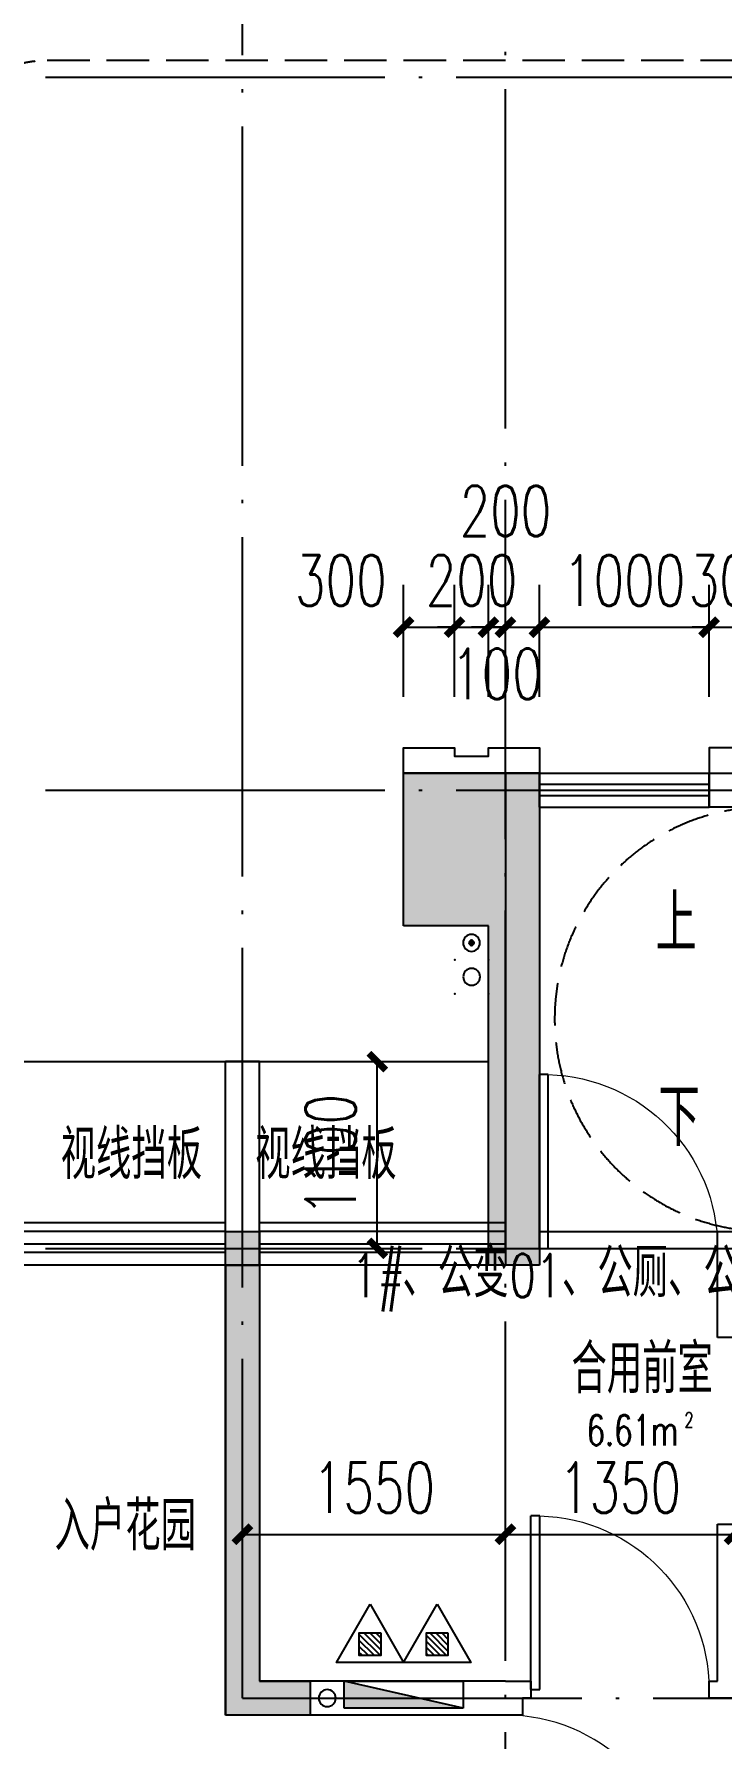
# Model space of a CAD drawing. Extents: x 41972 to 370663, y -1070170 to -56660.
# Drawn here: x 248569 to 252623, y -125077 to -115033 of the extents above; entities that cross this region are included whole.
import ezdxf

# ---------------------------------------------------------------- set-up
doc = ezdxf.new("R2010")
doc.units = 0
doc.header["$LTSCALE"] = 1000
doc.header["$MEASUREMENT"] = 0
for name, pattern in [('DOTE', [2.42, 2, -0.2, 0.02, -0.2]), ('hxt-bzc$0$DASH', [0.35, 0.25, -0.1]), ('loutai2-osc$0$DASH', [0.35, 0.25, -0.1])]:
    doc.linetypes.add(name, pattern=pattern)
doc.layers.get('Defpoints').update_dxf_attribs({"color": 250})
for name, color, linetype in [('110-bz$0$A-栏杆、扶手', 163, 'Continuous'), ('A-AXIS_轴号', 3, 'Continuous'), ('A-COLUMN_结构柱', 4, 'Continuous'), ('A-DOTE_轴线', 215, 'DOTE'), ('A-METAL_金属构件', 137, 'Continuous'), ('A-PUB_DIM_细部尺寸', 64, 'Continuous'), ('A-PUB_HATCH_柱填充', 9, 'Continuous'), ('A-WALL-墙', 4, 'Continuous'), ('A-看线（阳台、空调板、线脚、雨棚等）', 11, 'Continuous'), ('A-立管', 6, 'Continuous'), ('EQUIP_灭火器', 7, 'Continuous'), ('hxt-bzc$0$A-STAIR-楼电梯、坡、阶', 2, 'Continuous'), ('hxt-bzc$0$A-WALL-墙', 4, 'Continuous'), ('hxt-bzc$0$A-WINDOW-门窗', 2, 'Continuous'), ('hxt-bzc$0$A-房间名称', 31, 'Continuous'), ('hxt-bzc$0$A-文字', 7, 'Continuous'), ('hxt-bzc$0$A-栏杆、扶手', 163, 'Continuous'), ('hxt-bzc$0$A-看线（阳台、空调板、线脚、雨棚等）', 11, 'Continuous'), ('hxt-bzc$0$DIM_SYMB', 3, 'Continuous'), ('hxt-bzc$0$EQUIP_消火栓', 7, 'Continuous'), ('hxt-bzc$0$VPIPE-消防', 1, 'hxt-bzc$0$TG_X'), ('HXwz$0$A-房间名称', 31, 'Continuous'), ('loutai2-osc$0$A-WALL-墙', 4, 'Continuous'), ('loutai2-osc$0$A-房间名称', 31, 'Continuous'), ('loutai2-osc$0$A-投影线', 5, 'loutai2-osc$0$DASH'), ('loutai2-osc$0$A-看线（阳台、空调板、线脚、雨棚等）', 11, 'Continuous'), ('SG-BZC$0$A-立管', 6, 'Continuous'), ('WALL', 9, 'Continuous')]:
    doc.layers.add(name, color=color, linetype=linetype)
doc.styles.add('_TCH_DIM_T3', font='SIMPLEX', dxfattribs={"width": 0.705882, "bigfont": 'GBCBIG.shx'})
doc.styles.add('hxt-bzc$0$_TCH_DIM', font='SIMPLEX', dxfattribs={"bigfont": 'GBCBIG'})
doc.styles.add('hxt-bzc$0$_TCH_SPACE', font='SIMPLEX', dxfattribs={"bigfont": 'GBCBIG'})
doc.styles.add('hxt-bzc$0$TG_LINETYPE', font='SIMPLEX', dxfattribs={"width": 0.8, "height": 3, "bigfont": 'AllInOneBig.shx'})
doc.styles.add('HXwz$0$_TCH_SPACE', font='SIMPLEX', dxfattribs={"bigfont": 'GBCBIG'})
doc.styles.add('loutai2-osc$0$_TCH_SPACE', font='SIMPLEX', dxfattribs={"bigfont": 'GBCBIG'})
doc.linetypes.add('hxt-bzc$0$TG_X', pattern='A,2,-0.6,["X",hxt-bzc$0$TG_LINETYPE,S=0.1,R=0,X=-0.52,Y=-0.15],0', length=2.6)
doc.dimstyles.new('_TCH_ARCH&&100', dxfattribs={"dimtxt": 297.5, "dimasz": 100, "dimexe": 250, "dimexo": 300, "dimgap": 126.25, "dimtad": 1, "dimdec": 0, "dimzin": 0, "dimdsep": 46, "dimtxsty": '_TCH_DIM_T3', "dimblk": 'ARCHTICK', "dimcen": 0.09, "dimclrt": 7, "dimazin": 2, "dimtfac": 1, "dimtdec": 0, "dimtix": 1, "dimtmove": 2, "dimatfit": 3, "dimfxl": 100, "dimtolj": 1, "dimtzin": 0, "dimarcsym": 0})

# ---------------------------------------------------------------- blocks, each defined once
blk = doc.blocks.new('loutai2-osc')
at = {"layer": '110-bz$0$A-栏杆、扶手'}
for p, q in [((14450, 125), (15950, 125)), ((14450, 75), (15950, 75))]:
    blk.add_line(p, q, dxfattribs=at)
at = {"layer": 'A-看线（阳台、空调板、线脚、雨棚等）', "color": 8}
blk.add_line((14450, 250), (16050, 250), dxfattribs=at)
at = {"layer": 'loutai2-osc$0$A-WALL-墙'}
for p, q in [((14250, 0), (14250, 1200)), ((14250, 1200), (14450, 1200)), ((14450, 0), (14450, 1200)), ((14250, 0), (14450, 0))]:
    blk.add_line(p, q, dxfattribs=at)
at = {"layer": 'loutai2-osc$0$A-投影线'}
blk.add_lwpolyline([(16150, 200), (16150, 6450, 0.414214), (15500, 7100), (2600, 7100, 0.414214), (1950, 6450), (1950, 200)], format="xyb", dxfattribs=at)
at = {"layer": 'loutai2-osc$0$A-看线（阳台、空调板、线脚、雨棚等）'}
for p, q in [((14450, 200), (15950, 200)), ((14450, 0), (15950, 0))]:
    blk.add_line(p, q, dxfattribs=at)
blk.add_lwpolyline([(16150, 250), (16150, 1200), (12900, 1200)], dxfattribs=at)
blk = doc.blocks.new('34GTQ24TG')
at = {"layer": 'A-立管'}
blk.add_hatch(color=256, dxfattribs=at).paths.add_polyline_path([(0, -15, -1), (0, 15, -1), (0, -15)])
for radius in [50, 15]:
    blk.add_circle((0, 0), radius, dxfattribs=at)
blk = doc.blocks.new('SG-BZC$0$立管%%c100')
at = {"layer": 'SG-BZC$0$A-立管'}
blk.add_circle((100, -100), 50, dxfattribs=at)
for p in [(0, 0), (200, 0), (0, -200), (200, -200)]:
    blk.add_point(p, dxfattribs=at)
blk = doc.blocks.new('SG-BZC')
at = {"layer": 'A-立管'}
blk.add_blockref('34GTQ24TG', (9200, 10700), dxfattribs=at)
at = {"layer": 'SG-BZC$0$A-立管', "xscale": 0.9979199999999903, "yscale": 0.9979199999999903, "zscale": 0.9979199999999903, "rotation": 179.999998773234}
blk.add_blockref('SG-BZC$0$立管%%c100', (9299, 10400), dxfattribs=at)
blk = doc.blocks.new('A$C18840BC2')
at = {"layer": 'A-PUB_HATCH_柱填充'}
for points in [[(17550, 11200), (17550, 12100), (16750, 12100), (16750, 9200), (17050, 9200), (17050, 11200), (17550, 11200)], [(18400, 6750), (18100, 6750), (18100, 6550), (18600, 6550), (18600, 9400), (18400, 9400), (18400, 6750)]]:
    blk.add_hatch(color=256, dxfattribs=at).paths.add_polyline_path(points)
at = {"layer": 'A-COLUMN_结构柱'}
for p, q in [((17550, 12100), (16750, 12100)), ((16750, 12100), (16750, 9200)), ((17550, 11200), (17550, 12100)), ((17050, 9200), (17050, 11200)), ((17050, 11200), (17550, 11200)), ((18600, 9400), (18400, 9400)), ((18400, 9400), (18400, 6750)), ((18600, 6550), (18600, 9400)), ((16750, 9200), (17050, 9200)), ((18400, 6750), (18100, 6750)), ((18100, 6750), (18100, 6550)), ((18100, 6550), (18600, 6550))]:
    blk.add_line(p, q, dxfattribs=at)
blk = doc.blocks.new('$TwtSys$00000546')
h = blk.add_hatch()
h.set_pattern_fill('ANSI31', color=256, scale=200, style=0)
h.set_pattern_definition([(45, (-38543.802, -6670.83), (-17.67767, 17.67767), [])])
h.paths.add_polyline_path([(-65, 174), (65, 174), (65, 44), (-65, 44)])
for points in [[(0, 344), (-198, 0), (198, 0)], [(-65, 174), (65, 174), (65, 44), (-65, 44)]]:
    blk.add_lwpolyline(points, close=True)
blk = doc.blocks.new('hxt-bzc$0$$DorLib2D$00000001')
for p, q in [((0.45, 0.975), (0.5, 0.975)), ((0.45, 0), (0.45, 0.975)), ((0.5, 0), (0.5, 0.975)), ((0.5, 0), (0.45, 0))]:
    blk.add_line(p, q)
at = {"lineweight": 13}
blk.add_arc((0.475, 0), 0.975, 91.46928, 180, dxfattribs=at)
blk = doc.blocks.new('hxt-bzc$0$$WINLIB2D$00000001')
at = {"color": 0}
for points in [[(-0.5, 0.5), (-0.5, -0.5)], [(-0.5, 0.5), (0.5, 0.5)], [(0.5, -0.5), (0.5, 0.5)], [(0.5, 0.167), (-0.5, 0.167)], [(0.5, -0.167), (-0.5, -0.167)], [(-0.5, -0.5), (0.5, -0.5)]]:
    blk.add_lwpolyline(points, dxfattribs=at)
blk = doc.blocks.new('hxt-bzc$0$$TwtSys$00000434')
for p, q in [((-0.5, 0.5), (-0.5, -0.5)), ((-0.5, -0.5), (0.5, 0.5)), ((0.5, 0.5), (-0.5, 0.5)), ((0.5, -0.5), (0.5, 0.5)), ((-0.5, -0.5), (0.5, -0.5))]:
    blk.add_line(p, q)
blk.add_solid([(0.5, -0.5), (0.5, 0.5), (-0.5, -0.5)])
blk = doc.blocks.new('hxt-bzc')
at = {"layer": 'hxt-bzc$0$A-WALL-墙'}
for p, q in [((7550, 5350), (2450, 5350)), ((7550, 5150), (7550, 5350)), ((8750, 5350), (8550, 5350)), ((8550, 5350), (8550, 5150)), ((8750, 5350), (8750, 2450)), ((2450, 5150), (7550, 5150)), ((8550, 5150), (8550, 2650)), ((7500, 2650), (7400, 2650)), ((7500, 2450), (7500, 2650)), ((8550, 2650), (8550, 2450)), ((7500, 2025), (7500, 2450)), ((8550, 2450), (8750, 2450)), ((10200, 2450), (10200, 0)), ((10400, 2450), (10200, 2450)), ((10400, 2450), (10400, -200)), ((7300, 2025), (7500, 2025)), ((7500, 925), (7300, 925)), ((7500, 400), (7500, 925)), ((7500, 0), (7500, 400)), ((7550, 0), (7500, 0)), ((7550, -100), (7550, 0)), ((8750, 0), (8600, 0)), ((8600, 0), (8600, -100)), ((8750, 0), (10200, 0)), ((7300, -100), (7550, -100)), ((8600, -100), (8650, -100)), ((8650, -100), (8650, -200)), ((8650, -200), (8850, -200)), ((8850, -200), (10400, -200))]:
    blk.add_line(p, q, dxfattribs=at)
at = {"layer": 'hxt-bzc$0$A-WINDOW-门窗'}
blk.add_line((8550, 2650), (7500, 2650), dxfattribs=at)
at = {"layer": 'hxt-bzc$0$A-栏杆、扶手'}
for p, q in [((8750, 2575), (10200, 2575)), ((8750, 2525), (10200, 2525))]:
    blk.add_line(p, q, dxfattribs=at)
at = {"layer": 'hxt-bzc$0$A-看线（阳台、空调板、线脚、雨棚等）', "color": 8}
blk.add_line((8750, 2700), (10200, 2700), dxfattribs=at)
at = {"layer": 'hxt-bzc$0$A-看线（阳台、空调板、线脚、雨棚等）'}
for p, q in [((8750, 2650), (10200, 2650)), ((8750, 2450), (10200, 2450))]:
    blk.add_line(p, q, dxfattribs=at)
at = {"layer": 'hxt-bzc$0$VPIPE-消防'}
blk.add_circle((9800, -100), 50, dxfattribs=at)
at = {"layer": 'EQUIP_灭火器'}
for p in [(9152, 109), (9548, 109)]:
    blk.add_blockref('$TwtSys$00000546', p, dxfattribs=at)
at = {"layer": 'hxt-bzc$0$A-WINDOW-门窗'}
for name, p, xscale, yscale, zscale in [('hxt-bzc$0$$WINLIB2D$00000001', (8050, 5250), -1000, -200, 200), ('hxt-bzc$0$$DorLib2D$00000001', (8075, -50), 1050, 1050, 100)]:
    blk.add_blockref(name, p, dxfattribs=dict(at, xscale=xscale, yscale=yscale, zscale=zscale))
at = {"layer": 'hxt-bzc$0$A-WINDOW-门窗', "yscale": -1050, "zscale": 200}
for p, xscale, rotation in [((8025, 2550), -1050, 179.9999999999973), ((8750, -725), 1050, 269.999999999994)]:
    blk.add_blockref('hxt-bzc$0$$DorLib2D$00000001', p, dxfattribs=dict(at, xscale=xscale, rotation=rotation))
at = {"layer": 'hxt-bzc$0$EQUIP_消火栓', "xscale": 700, "yscale": 159.9999999854917, "zscale": 700}
blk.add_blockref('hxt-bzc$0$$TwtSys$00000434', (9350, -80), dxfattribs=at)
blk = doc.blocks.new('_ArchTick')
at = {"color": 0, "linetype": 'ByBlock', "const_width": 0.4}
blk.add_lwpolyline([(-0.5, -0.5), (0.5, 0.5)], dxfattribs=at)
blk = doc.blocks.new('*D5129')
at = {"layer": 'A-AXIS_轴号', "color": 0, "lineweight": -2, "transparency": 16777216}
for p, q in [((23303, 20600), (23945, 20600)), ((23695, 19500), (23695, 20600)), ((23303, 19500), (23945, 19500))]:
    blk.add_line(p, q, dxfattribs=at)
at = {"layer": 'Defpoints', "color": 0, "transparency": 16777216}
for p in [(23003, 20600), (23695, 20600), (23003, 19500)]:
    blk.add_point(p, dxfattribs=at)
at = {"layer": 'A-AXIS_轴号', "color": 0, "lineweight": -2, "transparency": 16777216, "xscale": 100, "yscale": 100, "zscale": 100}
for p, rotation in [((23695, 20600), 90), ((23695, 19500), 270)]:
    blk.add_blockref('_ArchTick', p, dxfattribs=dict(at, rotation=rotation))
at = {"layer": 'A-AXIS_轴号', "color": 7, "transparency": 16777216, "insert": (23420, 20050), "char_height": 297.5, "attachment_point": 5, "rotation": 90, "style": '_TCH_DIM_T3'}
blk.add_mtext('\\A1;1100', dxfattribs=at)
blk = doc.blocks.new('*D5137')
at = {"layer": 'A-AXIS_轴号', "color": 0, "lineweight": -2, "transparency": 16777216}
for p, q in [((24450, 17411), (24450, 18065)), ((25800, 17411), (25800, 18065)), ((24450, 17815), (25800, 17815))]:
    blk.add_line(p, q, dxfattribs=at)
at = {"layer": 'Defpoints', "color": 0, "transparency": 16777216}
for p in [(25800, 17815), (24450, 17111), (25800, 17111)]:
    blk.add_point(p, dxfattribs=at)
at = {"layer": 'A-AXIS_轴号', "color": 0, "lineweight": -2, "transparency": 16777216, "xscale": 100, "yscale": 100, "zscale": 100, "rotation": 180}
blk.add_blockref('_ArchTick', (24450, 17815), dxfattribs=at)
at = {"layer": 'A-AXIS_轴号', "color": 0, "lineweight": -2, "transparency": 16777216, "xscale": 100, "yscale": 100, "zscale": 100}
blk.add_blockref('_ArchTick', (25800, 17815), dxfattribs=at)
at = {"layer": 'A-AXIS_轴号', "color": 7, "transparency": 16777216, "insert": (25125, 18090), "char_height": 297.5, "attachment_point": 5, "style": '_TCH_DIM_T3'}
blk.add_mtext('\\A1;1350', dxfattribs=at)
blk = doc.blocks.new('*D5138')
at = {"layer": 'A-AXIS_轴号', "color": 0, "lineweight": -2, "transparency": 16777216}
for p, q in [((22900, 17411), (22900, 18065)), ((24450, 17411), (24450, 18065)), ((22900, 17815), (24450, 17815))]:
    blk.add_line(p, q, dxfattribs=at)
at = {"layer": 'Defpoints', "color": 0, "transparency": 16777216}
for p in [(24450, 17815), (22900, 17111), (24450, 17111)]:
    blk.add_point(p, dxfattribs=at)
at = {"layer": 'A-AXIS_轴号', "color": 0, "lineweight": -2, "transparency": 16777216, "xscale": 100, "yscale": 100, "zscale": 100, "rotation": 180}
blk.add_blockref('_ArchTick', (22900, 17815), dxfattribs=at)
at = {"layer": 'A-AXIS_轴号', "color": 0, "lineweight": -2, "transparency": 16777216, "xscale": 100, "yscale": 100, "zscale": 100}
blk.add_blockref('_ArchTick', (24450, 17815), dxfattribs=at)
at = {"layer": 'A-AXIS_轴号', "color": 7, "transparency": 16777216, "insert": (23675, 18090), "char_height": 297.5, "attachment_point": 5, "style": '_TCH_DIM_T3'}
blk.add_mtext('\\A1;1550', dxfattribs=at)
blk = doc.blocks.new('HXwz')
at = {"layer": 'hxt-bzc$0$A-房间名称', "style": 'hxt-bzc$0$_TCH_SPACE'}
for s, p in [('、公变', (112243, 7512)), ('、公厕、公变', (113183, 7512))]:
    blk.add_text(s, height=289.4, rotation=360, dxfattribs=at).set_placement(p)
at = {"layer": 'hxt-bzc$0$A-房间名称', "style": 'hxt-bzc$0$_TCH_SPACE', "width": 0.705882}
for s, p in [('1#', (111943, 7512)), ('01', (112874, 7512))]:
    blk.add_text(s, height=255, rotation=360, dxfattribs=at).set_placement(p)
at = {"layer": 'hxt-bzc$0$A-房间名称', "style": 'hxt-bzc$0$_TCH_SPACE'}
blk.add_text('合用前室', height=289.4, dxfattribs=at).set_placement((113239, 6946))
at = {"layer": 'hxt-bzc$0$A-房间名称', "style": 'hxt-bzc$0$_TCH_SPACE', "width": 0.705882}
for s, height, p in [('2', 89.2, (113905, 6744)), ('6.61m', 178.5, (113329, 6639))]:
    blk.add_text(s, height=height, dxfattribs=at).set_placement(p)
at = {"layer": 'HXwz$0$A-房间名称', "style": 'HXwz$0$_TCH_SPACE'}
blk.add_text('入户花园', height=289.4, dxfattribs=at).set_placement((110193, 6020))
at = {"layer": 'loutai2-osc$0$A-房间名称', "style": 'loutai2-osc$0$_TCH_SPACE'}
for p in [(110229, 8208), (111375, 8208)]:
    blk.add_text('视线挡板', height=289.4, dxfattribs=at).set_placement(p)
blk = doc.blocks.new('e32')
at = {"layer": 'A-WALL-墙'}
for points in [[(98596, 187265), (98596, 187415), (98896, 187415), (98896, 187365), (99096, 187365), (99096, 187415), (99396, 187415), (99396, 187265), (98596, 187265)], [(101196, 187265), (101196, 187415), (100896, 187415), (100896, 187365), (100696, 187365), (100696, 187415), (100396, 187415), (100396, 187265), (101196, 187265)]]:
    blk.add_lwpolyline(points, dxfattribs=at)
blk = doc.blocks.new('*D6449')
at = {"layer": 'A-PUB_DIM_细部尺寸', "color": 0, "lineweight": -2, "transparency": 16777216}
for p, q in [((250747, -118937), (250747, -118277)), ((251047, -118937), (251047, -118277)), ((250747, -118527), (251047, -118527))]:
    blk.add_line(p, q, dxfattribs=at)
at = {"layer": 'Defpoints', "color": 0, "transparency": 16777216}
for p in [(251047, -118527), (250747, -119237), (251047, -119237)]:
    blk.add_point(p, dxfattribs=at)
at = {"layer": 'A-PUB_DIM_细部尺寸', "color": 0, "lineweight": -2, "transparency": 16777216, "xscale": 100, "yscale": 100, "zscale": 100, "rotation": 180}
blk.add_blockref('_ArchTick', (250747, -118527), dxfattribs=at)
at = {"layer": 'A-PUB_DIM_细部尺寸', "color": 0, "lineweight": -2, "transparency": 16777216, "xscale": 100, "yscale": 100, "zscale": 100}
blk.add_blockref('_ArchTick', (251047, -118527), dxfattribs=at)
at = {"layer": 'A-PUB_DIM_细部尺寸', "color": 7, "transparency": 16777216, "insert": (250377, -118252), "char_height": 297.5, "attachment_point": 5, "style": '_TCH_DIM_T3'}
blk.add_mtext('\\A1;300', dxfattribs=at)
blk = doc.blocks.new('*D6450')
at = {"layer": 'A-PUB_DIM_细部尺寸', "color": 0, "lineweight": -2, "transparency": 16777216}
for p, q in [((251047, -118937), (251047, -118277)), ((251247, -118937), (251247, -118277)), ((251047, -118527), (250947, -118527)), ((251047, -118527), (251247, -118527)), ((251247, -118527), (251347, -118527))]:
    blk.add_line(p, q, dxfattribs=at)
at = {"layer": 'Defpoints', "color": 0, "transparency": 16777216}
for p in [(251247, -118527), (251047, -119237), (251247, -119237)]:
    blk.add_point(p, dxfattribs=at)
at = {"layer": 'A-PUB_DIM_细部尺寸', "color": 0, "lineweight": -2, "transparency": 16777216, "xscale": 100, "yscale": 100, "zscale": 100}
blk.add_blockref('_ArchTick', (251047, -118527), dxfattribs=at)
at = {"layer": 'A-PUB_DIM_细部尺寸', "color": 0, "lineweight": -2, "transparency": 16777216, "xscale": 100, "yscale": 100, "zscale": 100, "rotation": 180}
blk.add_blockref('_ArchTick', (251247, -118527), dxfattribs=at)
at = {"layer": 'A-PUB_DIM_细部尺寸', "color": 7, "transparency": 16777216, "insert": (251147, -118252), "char_height": 297.5, "attachment_point": 5, "style": '_TCH_DIM_T3'}
blk.add_mtext('\\A1;200', dxfattribs=at)
blk = doc.blocks.new('*D6451')
at = {"layer": 'A-PUB_DIM_细部尺寸', "color": 0, "lineweight": -2, "transparency": 16777216}
for p, q in [((251247, -118937), (251247, -118277)), ((251347, -118937), (251347, -118277)), ((251247, -118527), (251147, -118527)), ((251247, -118527), (251347, -118527)), ((251347, -118527), (251447, -118527))]:
    blk.add_line(p, q, dxfattribs=at)
at = {"layer": 'Defpoints', "color": 0, "transparency": 16777216}
for p in [(251347, -118527), (251247, -119237), (251347, -119237)]:
    blk.add_point(p, dxfattribs=at)
at = {"layer": 'A-PUB_DIM_细部尺寸', "color": 0, "lineweight": -2, "transparency": 16777216, "xscale": 100, "yscale": 100, "zscale": 100}
blk.add_blockref('_ArchTick', (251247, -118527), dxfattribs=at)
at = {"layer": 'A-PUB_DIM_细部尺寸', "color": 0, "lineweight": -2, "transparency": 16777216, "xscale": 100, "yscale": 100, "zscale": 100, "rotation": 180}
blk.add_blockref('_ArchTick', (251347, -118527), dxfattribs=at)
at = {"layer": 'A-PUB_DIM_细部尺寸', "color": 7, "transparency": 16777216, "insert": (251297, -118802), "char_height": 297.5, "attachment_point": 5, "style": '_TCH_DIM_T3'}
blk.add_mtext('\\A1;100', dxfattribs=at)
blk = doc.blocks.new('*D6452')
at = {"layer": 'A-PUB_DIM_细部尺寸', "color": 0, "lineweight": -2, "transparency": 16777216}
for p, q in [((251347, -118937), (251347, -118277)), ((251547, -118937), (251547, -118277)), ((251347, -118527), (251247, -118527)), ((251347, -118527), (251547, -118527)), ((251547, -118527), (251647, -118527))]:
    blk.add_line(p, q, dxfattribs=at)
at = {"layer": 'Defpoints', "color": 0, "transparency": 16777216}
for p in [(251547, -118527), (251347, -119237), (251547, -119237)]:
    blk.add_point(p, dxfattribs=at)
at = {"layer": 'A-PUB_DIM_细部尺寸', "color": 0, "lineweight": -2, "transparency": 16777216, "xscale": 100, "yscale": 100, "zscale": 100}
blk.add_blockref('_ArchTick', (251347, -118527), dxfattribs=at)
at = {"layer": 'A-PUB_DIM_细部尺寸', "color": 0, "lineweight": -2, "transparency": 16777216, "xscale": 100, "yscale": 100, "zscale": 100, "rotation": 180}
blk.add_blockref('_ArchTick', (251547, -118527), dxfattribs=at)
at = {"layer": 'A-PUB_DIM_细部尺寸', "color": 7, "transparency": 16777216, "insert": (251347, -117843), "char_height": 297.5, "attachment_point": 5, "style": '_TCH_DIM_T3'}
blk.add_mtext('\\A1;200', dxfattribs=at)
blk = doc.blocks.new('*D6453')
at = {"layer": 'A-PUB_DIM_细部尺寸', "color": 0, "lineweight": -2, "transparency": 16777216}
for p, q in [((251547, -118937), (251547, -118277)), ((252547, -118937), (252547, -118277)), ((251547, -118527), (252547, -118527))]:
    blk.add_line(p, q, dxfattribs=at)
at = {"layer": 'Defpoints', "color": 0, "transparency": 16777216}
for p in [(252547, -118527), (251547, -119237), (252547, -119237)]:
    blk.add_point(p, dxfattribs=at)
at = {"layer": 'A-PUB_DIM_细部尺寸', "color": 0, "lineweight": -2, "transparency": 16777216, "xscale": 100, "yscale": 100, "zscale": 100, "rotation": 180}
blk.add_blockref('_ArchTick', (251547, -118527), dxfattribs=at)
at = {"layer": 'A-PUB_DIM_细部尺寸', "color": 0, "lineweight": -2, "transparency": 16777216, "xscale": 100, "yscale": 100, "zscale": 100}
blk.add_blockref('_ArchTick', (252547, -118527), dxfattribs=at)
at = {"layer": 'A-PUB_DIM_细部尺寸', "color": 7, "transparency": 16777216, "insert": (252047, -118252), "char_height": 297.5, "attachment_point": 5, "style": '_TCH_DIM_T3'}
blk.add_mtext('\\A1;1000', dxfattribs=at)
blk = doc.blocks.new('*D6454')
at = {"layer": 'A-PUB_DIM_细部尺寸', "color": 0, "lineweight": -2, "transparency": 16777216}
for p, q in [((252547, -118937), (252547, -118277)), ((252847, -118937), (252847, -118277)), ((252547, -118527), (252447, -118527)), ((252547, -118527), (252847, -118527)), ((252847, -118527), (252947, -118527))]:
    blk.add_line(p, q, dxfattribs=at)
at = {"layer": 'Defpoints', "color": 0, "transparency": 16777216}
for p in [(252847, -118527), (252547, -119237), (252847, -119237)]:
    blk.add_point(p, dxfattribs=at)
at = {"layer": 'A-PUB_DIM_细部尺寸', "color": 0, "lineweight": -2, "transparency": 16777216, "xscale": 100, "yscale": 100, "zscale": 100}
blk.add_blockref('_ArchTick', (252547, -118527), dxfattribs=at)
at = {"layer": 'A-PUB_DIM_细部尺寸', "color": 0, "lineweight": -2, "transparency": 16777216, "xscale": 100, "yscale": 100, "zscale": 100, "rotation": 180}
blk.add_blockref('_ArchTick', (252847, -118527), dxfattribs=at)
at = {"layer": 'A-PUB_DIM_细部尺寸', "color": 7, "transparency": 16777216, "insert": (252697, -118252), "char_height": 297.5, "attachment_point": 5, "style": '_TCH_DIM_T3'}
blk.add_mtext('\\A1;300', dxfattribs=at)
blk = doc.blocks.new('A$C5F987C3E')
at = {"layer": 'A-DOTE_轴线'}
for p, q in [((22900, 16850), (22900, 27200)), ((24450, 14650), (24450, 27200)), ((4800, 26400), (50100, 26400)), ((4800, 22200), (50100, 22200)), ((4800, 19500), (50100, 19500)), ((22900, 16850), (33300, 16850))]:
    blk.add_line(p, q, dxfattribs=at)
at = {"layer": 'A-AXIS_轴号'}
for p1, p2, distance, picture, middle in [((23003.2, 19500), (23003.2, 20600), -691.8, '*D5129', (23420, 20050)), ((22900, 17110.6), (24450, 17110.6), 703.9, '*D5138', (23675, 18089.5)), ((24450, 17110.6), (25800, 17110.6), 703.9, '*D5137', (25125, 18089.5))]:
    dim = blk.add_aligned_dim(p1=p1, p2=p2, distance=distance, dimstyle='_TCH_ARCH&&100', dxfattribs=at)
    dim.commit()
    dim.dimension.update_dxf_attribs({"geometry": picture, "text_midpoint": middle})
blk = doc.blocks.new('7d')
at = {"layer": 'A-PUB_DIM_细部尺寸'}
for base, p1, p2, picture, middle in [((251547, -118527.3), (251347, -119236.5), (251547, -119236.5), '*D6452', (251347, -117842.8)), ((251047, -118527.3), (250747, -119236.5), (251047, -119236.5), '*D6449', (250377, -118252.3)), ((251347, -118527.3), (251247, -119236.5), (251347, -119236.5), '*D6451', (251297, -118802.3))]:
    dim = blk.add_linear_dim(base=base, p1=p1, p2=p2, angle=0, dimstyle='_TCH_ARCH&&100', dxfattribs=at)
    dim.commit()
    dim.dimension.update_dxf_attribs({"geometry": picture, "text_midpoint": middle, "dimtype": 161})
for p1, p2, picture, middle in [((251047, -119236.5), (251247, -119236.5), '*D6450', (251147, -118252.3)), ((251547, -119236.5), (252547, -119236.5), '*D6453', (252047, -118252.3)), ((252547, -119236.5), (252847, -119236.5), '*D6454', (252697, -118252.3))]:
    dim = blk.add_aligned_dim(p1=p1, p2=p2, distance=709.3, dimstyle='_TCH_ARCH&&100', dxfattribs=at)
    dim.commit()
    dim.dimension.update_dxf_attribs({"geometry": picture, "text_midpoint": middle})

msp = doc.modelspace()

# ---------------------------------------------------------------- linework, layer by layer
at = {"layer": 'hxt-bzc$0$A-STAIR-楼电梯、坡、阶', "linetype": 'hxt-bzc$0$DASH'}
msp.add_arc((252887, -120837), 1250, 90, 270, dxfattribs=at)
at = {"layer": 'hxt-bzc$0$DIM_SYMB'}
for points in [[(252544, -120264, 0, 0, 0), (254707, -120264, 0, 80, 0), (254407, -120264, 0, 0, 0)], [(252544, -121409, 0, 0, 0), (254707, -121409, 0, 80, 0), (254407, -121409, 0, 0, 0)]]:
    msp.add_lwpolyline(points, format="xyseb", dxfattribs=at)

# ---------------------------------------------------------------- block references
for name, p in [('A$C5F987C3E', (226897, -141687)), ('7d', (0, 0)), ('HXwz', (138497, -129987))]:
    msp.add_blockref(name, p)
at = {"xscale": -1}
for name, p in [('loutai2-osc', (264147, -122287)), ('SG-BZC', (260347, -131087)), ('hxt-bzc', (260097, -124737))]:
    msp.add_blockref(name, p, dxfattribs=at)
at = {"layer": 'A-METAL_金属构件', "xscale": -1}
msp.add_blockref('e32', (351943, -306652), dxfattribs=at)
at = {"layer": 'WALL', "xscale": -1}
msp.add_blockref('A$C18840BC2', (268297, -131487), dxfattribs=at)

# ---------------------------------------------------------------- texts
at = {"layer": 'hxt-bzc$0$A-文字', "color": 7, "style": 'hxt-bzc$0$_TCH_DIM'}
for s, p in [('上', (252231, -120439)), ('下', (252249, -121584))]:
    msp.add_text(s, height=338, dxfattribs=at).set_placement(p)

doc.saveas('drawing.dxf')
